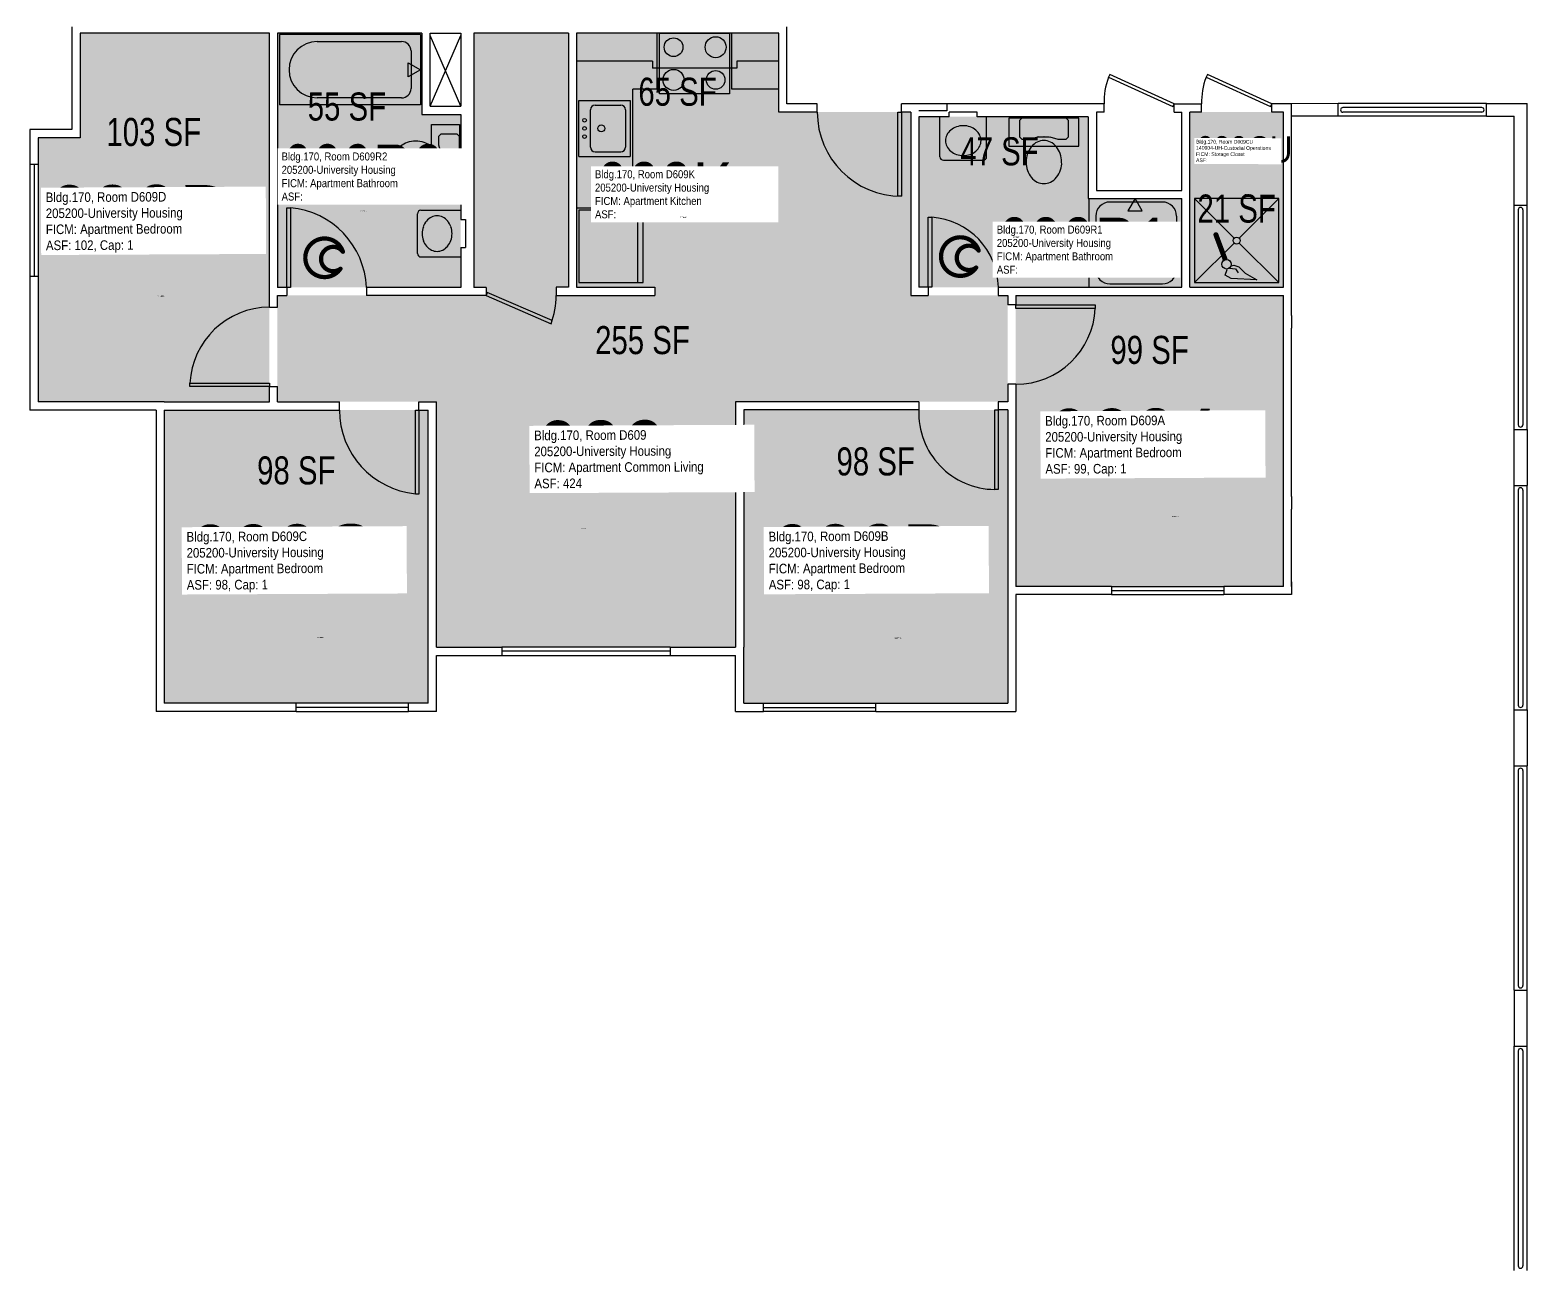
# Model space of a CAD drawing. Header units: inches. Extents: x -88 to 1916, y -52 to 2058.
# Drawn here: x 723 to 1364, y 1181 to 1711 of the extents above; entities that cross this region are included whole.
import ezdxf
from ezdxf.enums import TextEntityAlignment as Align

# ---------------------------------------------------------------- set-up
doc = ezdxf.new("R2010")
doc.units = ezdxf.units.IN
doc.header["$LTSCALE"] = 10
doc.header["$MEASUREMENT"] = 0
doc.layers.get('0').update_dxf_attribs({"linetype": 'CONTINUOUS'})
for name, color, linetype in [('A-DOOR', 2, 'CONTINUOUS'), ('A-FLOR', 3, 'CONTINUOUS'), ('A-GLAZ', 1, 'CONTINUOUS'), ('A-IDEN-ICON', 4, 'CONTINUOUS'), ('A-IDEN-RNUM', 7, 'CONTINUOUS'), ('A-IDEN-SNUM', 4, 'CONTINUOUS'), ('A-IDEN-VNUM', 4, 'CONTINUOUS'), ('A-WALL', 5, 'CONTINUOUS'), ('AREA-TEXT', 3, 'CONTINUOUS'), ('P-SANR-FIXT', 2, 'CONTINUOUS'), ('Rooms-Category-Color', 7, 'CONTINUOUS'), ('Rooms-College-Color', 7, 'CONTINUOUS'), ('Rooms-Department-Color', 7, 'CONTINUOUS'), ('Rooms-Division-Color', 7, 'CONTINUOUS'), ('Rooms-Information', 7, 'CONTINUOUS')]:
    doc.layers.add(name, color=color, linetype=linetype)
doc.styles.add('CP_AREA', font='arial.ttf', dxfattribs={"height": 15})
doc.styles.add('CP_ROOMSNUMBER', font='arial.ttf', dxfattribs={"height": 1})
doc.styles.add('CP_ROOMVNUMBER', font='arial.ttf', dxfattribs={"width": 0.85, "height": 0.075})

# ---------------------------------------------------------------- blocks, each defined once
blk = doc.blocks.new('CPCUST')
at = {"color": 0, "linetype": 'ByBlock'}
for p, q in [((0.0262, -0.0408), (0.0446, -0.0406)), ((0.0297, -0.0341), (0.0376, -0.0302)), ((0.0376, -0.0302), (0.0533, -0.0324)), ((0.0446, -0.0406), (0.0543, -0.0505)), ((0.0533, -0.0324), (0.0745, -0.0479)), ((0.0171, -0.0639), (0.02, -0.0466)), ((0.0358, -0.0705), (0.0171, -0.0639)), ((0.1117, -0.0625), (0.0358, -0.0705)), ((0.0745, -0.0479), (0.1117, -0.0625))]:
    blk.add_line(p, q, dxfattribs=at)
at = {"color": 0, "linetype": 'ByBlock', "const_width": 0.0075}
blk.add_lwpolyline([(-0.0332, 0.0481, 1), (-0.0268, 0.0519, 1)], format="xyb", close=True, dxfattribs=at)
at = {"color": 0, "linetype": 'ByBlock', "const_width": 0.015}
blk.add_lwpolyline([(-0.03, 0.05), (0.01, -0.0193)], dxfattribs=at)
at = {"color": 0, "linetype": 'ByBlock'}
blk.add_circle((0.0158, -0.0313), 0.0141, dxfattribs=at)
blk = doc.blocks.new('CPBATH')
at = {"color": 0, "linetype": 'ByBlock', "const_width": 0.0127}
for points in [[(0.0571, 0.0168, 0.861492), (-0.0551, 0, 1)], [(-0.0551, 0, 0.726902), (0.0487, -0.0337, 1)], [(0.0571, 0.0168, 0.729002), (-0.0084, -0.0042, 1)], [(-0.0084, -0.0042, 0.609468), (0.0487, -0.0337, 1)]]:
    blk.add_lwpolyline(points, format="xyb", dxfattribs=at)
at = {"color": 0, "linetype": 'ByBlock', "const_width": 0.00637}
for points in [[(0.0544, 0.0152, 1), (0.0599, 0.0184, 1)], [(0.0459, -0.0353, 1), (0.0515, -0.0321, 1)]]:
    blk.add_lwpolyline(points, format="xyb", close=True, dxfattribs=at)

msp = doc.modelspace()

# ---------------------------------------------------------------- hatches: boundary and pattern name
at = {"layer": 'Rooms-Category-Color', "true_color": 0x728ef3}
for points in [[(825.34, 1552.3), (726.34, 1552.3), (726.34, 1665.3), (744.34, 1665.3), (744.34, 1710.05), (825.34, 1710.05)], [(866.77, 1601.34), (828.77, 1601.34), (828.77, 1710.09), (890.52, 1710.09), (890.52, 1675.34), (907.27, 1675.34), (907.27, 1601.34)], [(1137.27, 1597.84), (1141.27, 1597.84), (1141.27, 1593.84), (1141.27, 1552.34), (1024.77, 1552.34), (1024.77, 1447.34), (896.77, 1447.34), (896.77, 1552.34), (828.77, 1552.34), (828.77, 1597.84), (832.77, 1597.84), (866.77, 1597.84), (918.02, 1597.84), (918.02, 1601.34), (912.77, 1601.34), (912.77, 1710.09), (953.27, 1710.09), (953.27, 1601.34), (948.02, 1601.34), (948.02, 1597.84), (990.26, 1597.84), (990.26, 1601.34), (1043.27, 1601.34), (1043.27, 1676.3), (1099.77, 1676.34), (1099.77, 1597.84)], [(1043.27, 1601.34), (956.77, 1601.34), (956.77, 1710.09), (1043.27, 1710.09)], [(1107.27, 1601.34), (1103.27, 1601.34), (1103.27, 1674.34), (1175.77, 1674.34), (1175.77, 1639.34), (1215.77, 1639.34), (1215.77, 1601.34), (1137.27, 1601.34)], [(1259.34, 1601.31), (1219.34, 1601.31), (1219.34, 1676.31), (1259.34, 1676.31)], [(1144.81, 1597.81), (1259.34, 1597.81), (1259.34, 1473.31), (1144.84, 1473.31)], [(780.34, 1423.3), (893.34, 1423.3), (893.34, 1548.8), (780.34, 1548.8)], [(1028.34, 1423.31), (1141.34, 1423.31), (1141.34, 1548.81), (1028.34, 1548.81)]]:
    msp.add_hatch(color=171, dxfattribs=at).paths.add_polyline_path(points)
at = {"layer": 'Rooms-College-Color', "true_color": 0xadadad}
for points in [[(825.34, 1552.3), (726.34, 1552.3), (726.34, 1665.3), (744.34, 1665.3), (744.34, 1710.05), (825.34, 1710.05)], [(866.77, 1601.34), (828.77, 1601.34), (828.77, 1710.09), (890.52, 1710.09), (890.52, 1675.34), (907.27, 1675.34), (907.27, 1601.34)], [(1137.27, 1597.84), (1141.27, 1597.84), (1141.27, 1593.84), (1141.27, 1552.34), (1024.77, 1552.34), (1024.77, 1447.34), (896.77, 1447.34), (896.77, 1552.34), (828.77, 1552.34), (828.77, 1597.84), (832.77, 1597.84), (866.77, 1597.84), (918.02, 1597.84), (918.02, 1601.34), (912.77, 1601.34), (912.77, 1710.09), (953.27, 1710.09), (953.27, 1601.34), (948.02, 1601.34), (948.02, 1597.84), (990.26, 1597.84), (990.26, 1601.34), (1043.27, 1601.34), (1043.27, 1676.3), (1099.77, 1676.34), (1099.77, 1597.84)], [(1043.27, 1601.34), (956.77, 1601.34), (956.77, 1710.09), (1043.27, 1710.09)], [(1107.27, 1601.34), (1103.27, 1601.34), (1103.27, 1674.34), (1175.77, 1674.34), (1175.77, 1639.34), (1215.77, 1639.34), (1215.77, 1601.34), (1137.27, 1601.34)], [(1259.34, 1601.31), (1219.34, 1601.31), (1219.34, 1676.31), (1259.34, 1676.31)], [(1144.81, 1597.81), (1259.34, 1597.81), (1259.34, 1473.31), (1144.84, 1473.31)], [(780.34, 1423.3), (893.34, 1423.3), (893.34, 1548.8), (780.34, 1548.8)], [(1028.34, 1423.31), (1141.34, 1423.31), (1141.34, 1548.81), (1028.34, 1548.81)]]:
    msp.add_hatch(color=253, dxfattribs=at).paths.add_polyline_path(points)
at = {"layer": 'Rooms-Department-Color', "true_color": 0x604aed}
for points in [[(825.34, 1552.3), (726.34, 1552.3), (726.34, 1665.3), (744.34, 1665.3), (744.34, 1710.05), (825.34, 1710.05)], [(866.77, 1601.34), (828.77, 1601.34), (828.77, 1710.09), (890.52, 1710.09), (890.52, 1675.34), (907.27, 1675.34), (907.27, 1601.34)], [(1137.27, 1597.84), (1141.27, 1597.84), (1141.27, 1593.84), (1141.27, 1552.34), (1024.77, 1552.34), (1024.77, 1447.34), (896.77, 1447.34), (896.77, 1552.34), (828.77, 1552.34), (828.77, 1597.84), (832.77, 1597.84), (866.77, 1597.84), (918.02, 1597.84), (918.02, 1601.34), (912.77, 1601.34), (912.77, 1710.09), (953.27, 1710.09), (953.27, 1601.34), (948.02, 1601.34), (948.02, 1597.84), (990.26, 1597.84), (990.26, 1601.34), (1043.27, 1601.34), (1043.27, 1676.3), (1099.77, 1676.34), (1099.77, 1597.84)], [(1043.27, 1601.34), (956.77, 1601.34), (956.77, 1710.09), (1043.27, 1710.09)], [(1107.27, 1601.34), (1103.27, 1601.34), (1103.27, 1674.34), (1175.77, 1674.34), (1175.77, 1639.34), (1215.77, 1639.34), (1215.77, 1601.34), (1137.27, 1601.34)], [(1259.34, 1601.31), (1219.34, 1601.31), (1219.34, 1676.31), (1259.34, 1676.31)], [(1144.81, 1597.81), (1259.34, 1597.81), (1259.34, 1473.31), (1144.84, 1473.31)], [(780.34, 1423.3), (893.34, 1423.3), (893.34, 1548.8), (780.34, 1548.8)], [(1028.34, 1423.31), (1141.34, 1423.31), (1141.34, 1548.81), (1028.34, 1548.81)]]:
    msp.add_hatch(color=173, dxfattribs=at).paths.add_polyline_path(points)
at = {"layer": 'Rooms-Division-Color', "true_color": 0x604aed}
for points in [[(825.34, 1552.3), (726.34, 1552.3), (726.34, 1665.3), (744.34, 1665.3), (744.34, 1710.05), (825.34, 1710.05)], [(866.77, 1601.34), (828.77, 1601.34), (828.77, 1710.09), (890.52, 1710.09), (890.52, 1675.34), (907.27, 1675.34), (907.27, 1601.34)], [(1137.27, 1597.84), (1141.27, 1597.84), (1141.27, 1593.84), (1141.27, 1552.34), (1024.77, 1552.34), (1024.77, 1447.34), (896.77, 1447.34), (896.77, 1552.34), (828.77, 1552.34), (828.77, 1597.84), (832.77, 1597.84), (866.77, 1597.84), (918.02, 1597.84), (918.02, 1601.34), (912.77, 1601.34), (912.77, 1710.09), (953.27, 1710.09), (953.27, 1601.34), (948.02, 1601.34), (948.02, 1597.84), (990.26, 1597.84), (990.26, 1601.34), (1043.27, 1601.34), (1043.27, 1676.3), (1099.77, 1676.34), (1099.77, 1597.84)], [(1043.27, 1601.34), (956.77, 1601.34), (956.77, 1710.09), (1043.27, 1710.09)], [(1107.27, 1601.34), (1103.27, 1601.34), (1103.27, 1674.34), (1175.77, 1674.34), (1175.77, 1639.34), (1215.77, 1639.34), (1215.77, 1601.34), (1137.27, 1601.34)], [(1259.34, 1601.31), (1219.34, 1601.31), (1219.34, 1676.31), (1259.34, 1676.31)], [(1144.81, 1597.81), (1259.34, 1597.81), (1259.34, 1473.31), (1144.84, 1473.31)], [(780.34, 1423.3), (893.34, 1423.3), (893.34, 1548.8), (780.34, 1548.8)], [(1028.34, 1423.31), (1141.34, 1423.31), (1141.34, 1548.81), (1028.34, 1548.81)]]:
    msp.add_hatch(color=173, dxfattribs=at).paths.add_polyline_path(points)

# ---------------------------------------------------------------- linework, layer by layer
at = {"layer": 'A-DOOR'}
for p, q in [((1185.06, 1692.34), (1184.53, 1691.19)), ((1212.59, 1679.81), (1185.06, 1692.34)), ((1226.81, 1692.34), (1226.28, 1691.19)), ((1254.34, 1679.81), (1226.81, 1692.34)), ((1184.53, 1691.19), (1212.07, 1678.66)), ((1226.28, 1691.19), (1253.82, 1678.66)), ((1212.07, 1678.66), (1212.59, 1679.81)), ((1253.82, 1678.66), (1254.34, 1679.81)), ((1094.34, 1640.31), (1094.34, 1676.31)), ((1094.34, 1676.31), (1095.84, 1676.31)), ((1095.84, 1676.31), (1095.84, 1640.31)), ((832.84, 1635.3), (834.34, 1635.3)), ((832.84, 1601.3), (832.84, 1635.3)), ((834.34, 1635.3), (834.34, 1601.3)), ((1095.84, 1640.31), (1094.34, 1640.31)), ((1107.34, 1631.31), (1108.84, 1631.31)), ((1107.34, 1601.31), (1107.34, 1631.31)), ((1108.84, 1631.31), (1108.84, 1601.31)), ((834.34, 1601.3), (832.84, 1601.3)), ((918.59, 1599.13), (918.09, 1597.8)), ((918.09, 1597.8), (945.88, 1585.75)), ((946.38, 1587.07), (918.59, 1599.13)), ((1108.84, 1601.31), (1107.34, 1601.31)), ((1144.81, 1593.81), (1178.81, 1593.81)), ((1144.81, 1592.31), (1144.81, 1593.81)), ((1178.81, 1592.31), (1144.81, 1592.31)), ((1178.81, 1593.81), (1178.81, 1592.31)), ((945.88, 1585.75), (946.38, 1587.07)), ((791.34, 1560.3), (825.34, 1560.3)), ((791.34, 1558.8), (791.34, 1560.3)), ((825.34, 1558.8), (791.34, 1558.8)), ((825.34, 1560.3), (825.34, 1558.8)), ((887.84, 1512.8), (887.84, 1548.8)), ((887.84, 1548.8), (889.34, 1548.8)), ((889.34, 1548.8), (889.34, 1512.8)), ((1135.83, 1514.81), (1135.84, 1548.81)), ((1135.84, 1548.81), (1137.34, 1548.81)), ((1137.34, 1548.81), (1137.33, 1514.81)), ((889.34, 1512.8), (887.84, 1512.8)), ((1137.33, 1514.81), (1135.83, 1514.81))]:
    msp.add_line(p, q, dxfattribs=at)
for centre, radius, start, end in [((1211.66, 1680.7), 29.09, 158.8518, 181.75315), ((1253.41, 1680.7), 29.09, 158.8518, 181.75315), ((1095.84, 1676.31), 36, 180.00104, 270.00104), ((831.33, 1599.89), 35.54, 2.27689, 85.14085), ((1106.75, 1600.78), 30.6, 0.98264, 86.08183), ((914.09, 1597.8), 34, 339.23266, 0.00104), ((825.45, 1558.65), 34.15, 90.1889, 177.22884), ((1144.79, 1593.86), 34.06, 270.07614, 357.38294), ((891.34, 1548.8), 36, 180.00104, 264.4218), ((1136.04, 1547.55), 32.74, 177.79087, 269.62687)]:
    msp.add_arc(centre, radius, start, end, dxfattribs=at)
at = {"layer": 'A-FLOR'}
for p, q in [((907.34, 1678.8), (894.09, 1709.05)), ((894.09, 1678.8), (907.34, 1709.05)), ((1344.24, 1678.26), (1284.86, 1678.24)), ((1344.24, 1676.26), (1284.86, 1676.24)), ((1359.89, 1634.51), (1359.89, 1542.51)), ((1361.89, 1634.51), (1361.89, 1542.51)), ((1359.9, 1514.51), (1359.9, 1422.51)), ((1361.9, 1514.51), (1361.9, 1422.51)), ((1359.9, 1394.51), (1359.9, 1302.51)), ((1361.9, 1394.51), (1361.9, 1302.51)), ((1359.9, 1274.51), (1359.9, 1182.51)), ((1361.9, 1274.51), (1361.9, 1182.51))]:
    msp.add_line(p, q, dxfattribs=at)
at = {"layer": 'A-FLOR', "extrusion": (-2.97364e-05, -1.25264e-08, 1)}
for centre, start, end in [((1284.86, 1677.24, -0.04), 90.02414, 270.02414), ((1344.24, 1677.26, -0.04), 270.02414, 90.02414)]:
    msp.add_arc(centre, 1, start, end, dxfattribs=at)
at = {"layer": 'A-FLOR'}
for centre, start, end in [((1360.89, 1634.51), 0.00104, 180.00104), ((1360.89, 1542.51), 180.00104, 0.00104), ((1360.9, 1514.51), 0.00104, 180.00104), ((1360.9, 1422.51), 180.00104, 0.00104), ((1360.9, 1394.51), 0.00104, 180.00104), ((1360.9, 1302.51), 180.00104, 0.00104), ((1360.9, 1274.51), 0.00104, 180.00104), ((1360.9, 1182.51), 180.00104, 0.00104)]:
    msp.add_arc(centre, 1, start, end, dxfattribs=at)
at = {"layer": 'A-GLAZ'}
for p, q in [((722.84, 1654.05), (722.84, 1606.05)), ((724.59, 1654.05), (724.59, 1606.05)), ((726.34, 1654.05), (726.34, 1606.05)), ((1185.84, 1473.31), (1233.84, 1473.31)), ((1185.84, 1471.56), (1233.84, 1471.56)), ((1185.84, 1469.81), (1233.84, 1469.81)), ((996.84, 1447.31), (924.84, 1447.31)), ((996.84, 1445.56), (924.84, 1445.56)), ((924.84, 1443.81), (996.84, 1443.81)), ((884.84, 1423.3), (836.84, 1423.3)), ((1036.84, 1423.31), (1084.84, 1423.31)), ((884.84, 1421.55), (836.84, 1421.55)), ((836.84, 1419.8), (884.84, 1419.8)), ((1036.84, 1421.56), (1084.84, 1421.56)), ((1084.84, 1419.81), (1036.84, 1419.81))]:
    msp.add_line(p, q, dxfattribs=at)
at = {"layer": 'A-WALL'}
for p, q in [((740.84, 1712.8), (740.84, 1668.8)), ((1046.84, 1679.81), (1046.84, 1712.81)), ((825.34, 1710.05), (744.34, 1710.05)), ((744.34, 1710.05), (744.34, 1665.3)), ((825.34, 1592.8), (825.34, 1710.05)), ((890.59, 1710.05), (828.84, 1710.05)), ((828.84, 1710.05), (828.84, 1601.3)), ((890.59, 1710.05), (890.59, 1675.3)), ((894.09, 1710.05), (907.34, 1710.05)), ((894.09, 1678.8), (894.09, 1710.05)), ((907.34, 1710.05), (907.34, 1678.8)), ((953.34, 1710.06), (912.84, 1710.05)), ((912.84, 1710.05), (912.84, 1601.3)), ((953.34, 1710.06), (953.34, 1601.31)), ((1043.34, 1710.06), (956.84, 1710.06)), ((956.84, 1710.06), (956.84, 1601.31)), ((1043.34, 1676.31), (1043.34, 1710.06)), ((1059.84, 1679.81), (1046.84, 1679.81)), ((1059.84, 1676.31), (1059.84, 1679.81)), ((1103.34, 1679.81), (1095.84, 1679.81)), ((1095.84, 1676.31), (1095.84, 1679.81)), ((1115.34, 1679.81), (1103.34, 1679.81)), ((1115.34, 1679.81), (1115.34, 1676.81)), ((1182.59, 1679.81), (1115.34, 1679.81)), ((1182.59, 1676.31), (1182.59, 1679.81)), ((1212.59, 1676.31), (1212.59, 1679.81)), ((1212.59, 1679.81), (1224.34, 1679.81)), ((1224.34, 1676.31), (1224.34, 1679.81)), ((1254.34, 1676.31), (1254.34, 1679.81)), ((1262.84, 1679.81), (1254.34, 1679.81)), ((1282.86, 1680.01), (1262.83, 1679.81)), ((1262.84, 1674.31), (1262.84, 1679.81)), ((1282.86, 1674.51), (1282.86, 1680.01)), ((1346.24, 1680.01), (1282.86, 1680.01)), ((1346.24, 1674.51), (1346.24, 1680.01)), ((1346.24, 1680.01), (1363.64, 1680.01)), ((1363.64, 1636.51), (1363.64, 1680.01)), ((890.59, 1675.3), (907.34, 1675.3)), ((894.09, 1678.8), (907.34, 1678.8)), ((907.34, 1675.3), (907.34, 1630.3)), ((1059.84, 1676.31), (1043.34, 1676.31)), ((1099.84, 1676.31), (1095.84, 1676.31)), ((1099.84, 1676.31), (1099.84, 1597.81)), ((1115.34, 1676.81), (1103.34, 1676.81)), ((1116.34, 1674.31), (1103.34, 1674.31)), ((1103.34, 1674.31), (1103.34, 1601.31)), ((1116.34, 1674.31), (1116.34, 1676.31)), ((1128.34, 1676.31), (1116.34, 1676.31)), ((1128.34, 1674.31), (1128.34, 1676.31)), ((1175.84, 1674.31), (1128.34, 1674.31)), ((1175.84, 1674.31), (1175.84, 1639.31)), ((1182.59, 1676.31), (1179.34, 1676.31)), ((1179.34, 1676.31), (1179.34, 1642.81)), ((1212.59, 1676.31), (1215.84, 1676.31)), ((1215.84, 1642.81), (1215.84, 1676.31)), ((1224.34, 1676.31), (1219.34, 1676.31)), ((1219.34, 1601.31), (1219.34, 1676.31)), ((1259.34, 1676.31), (1254.34, 1676.31)), ((1259.34, 1601.31), (1259.34, 1676.31)), ((1282.86, 1674.51), (1262.83, 1674.51)), ((1262.84, 1589.31), (1262.84, 1674.31)), ((1346.24, 1674.51), (1282.86, 1674.51)), ((1346.24, 1674.51), (1358.14, 1674.51)), ((1358.14, 1636.51), (1358.14, 1674.51)), ((740.84, 1668.8), (722.84, 1668.8)), ((722.84, 1668.8), (722.84, 1654.05)), ((744.34, 1665.3), (726.34, 1665.3)), ((726.34, 1665.3), (726.34, 1654.05)), ((722.84, 1654.05), (726.34, 1654.05)), ((1179.34, 1642.81), (1215.84, 1642.81)), ((1175.84, 1639.31), (1215.84, 1639.31)), ((1215.84, 1601.31), (1215.84, 1639.31)), ((1358.14, 1636.51), (1363.64, 1636.51)), ((1358.15, 1540.51), (1358.14, 1636.51)), ((1363.65, 1540.51), (1363.64, 1636.51)), ((907.34, 1630.3), (909.34, 1630.3)), ((909.34, 1630.3), (909.34, 1618.3)), ((907.34, 1618.3), (909.34, 1618.3)), ((907.34, 1618.3), (907.34, 1601.3)), ((722.84, 1606.05), (726.34, 1606.05)), ((722.84, 1606.05), (722.84, 1548.8)), ((726.34, 1606.05), (726.34, 1552.3)), ((832.84, 1601.3), (828.84, 1601.3)), ((828.84, 1592.8), (828.84, 1597.8)), ((828.84, 1597.8), (832.84, 1597.8)), ((832.84, 1601.3), (832.84, 1597.8)), ((832.84, 1601.3), (832.84, 1597.8)), ((866.84, 1601.3), (866.84, 1597.8)), ((907.34, 1601.3), (866.84, 1601.3)), ((918.09, 1597.8), (866.84, 1597.8)), ((918.09, 1601.3), (912.84, 1601.3)), ((918.09, 1601.3), (918.09, 1597.8)), ((953.34, 1601.31), (948.09, 1601.31)), ((948.09, 1601.31), (948.09, 1597.81)), ((948.09, 1597.81), (990.33, 1597.81)), ((956.84, 1601.31), (990.33, 1601.31)), ((990.33, 1601.31), (990.33, 1597.81)), ((1099.84, 1597.81), (1107.34, 1597.81)), ((1107.34, 1601.31), (1103.34, 1601.31)), ((1107.34, 1601.31), (1107.34, 1597.81)), ((1137.34, 1601.31), (1137.34, 1597.81)), ((1137.34, 1601.31), (1215.84, 1601.31)), ((1137.34, 1597.81), (1141.34, 1597.81)), ((1141.34, 1597.81), (1141.34, 1593.81)), ((1144.81, 1597.81), (1144.81, 1593.81)), ((1144.81, 1597.81), (1259.34, 1597.81)), ((1219.34, 1601.31), (1259.34, 1601.31)), ((1259.34, 1473.31), (1259.34, 1597.81)), ((825.34, 1592.8), (828.84, 1592.8)), ((1144.81, 1593.81), (1141.34, 1593.81)), ((1262.84, 1589.31), (1262.84, 1583.81)), ((1262.84, 1511.81), (1262.84, 1583.81)), ((825.34, 1558.8), (828.84, 1558.8)), ((825.34, 1552.3), (825.34, 1558.8)), ((828.84, 1552.3), (828.84, 1558.8)), ((1144.84, 1559.81), (1141.34, 1559.81)), ((1141.34, 1559.81), (1141.34, 1552.31)), ((1144.84, 1559.81), (1144.84, 1473.31)), ((780.34, 1552.3), (726.34, 1552.3)), ((780.34, 1552.3), (825.34, 1552.3)), ((828.84, 1552.3), (855.34, 1552.3)), ((855.34, 1548.8), (855.34, 1552.3)), ((889.34, 1548.8), (889.34, 1552.3)), ((889.34, 1552.3), (896.84, 1552.3)), ((896.84, 1447.3), (896.84, 1552.3)), ((1103.34, 1552.31), (1024.84, 1552.31)), ((1024.84, 1552.31), (1024.84, 1447.31)), ((1103.34, 1552.31), (1103.34, 1548.81)), ((1137.34, 1552.31), (1137.34, 1548.81)), ((1141.34, 1552.31), (1137.34, 1552.31)), ((776.84, 1548.8), (722.84, 1548.8)), ((776.84, 1548.8), (776.84, 1419.8)), ((780.34, 1548.8), (780.34, 1423.3)), ((780.34, 1548.8), (855.34, 1548.8)), ((889.34, 1548.8), (893.34, 1548.8)), ((893.34, 1446.3), (893.34, 1548.8)), ((1103.34, 1548.81), (1028.34, 1548.81)), ((1028.34, 1548.81), (1028.34, 1447.31)), ((1141.34, 1548.81), (1137.34, 1548.81)), ((1141.34, 1548.81), (1141.34, 1469.81)), ((1358.15, 1516.51), (1358.15, 1540.51)), ((1358.15, 1540.51), (1363.65, 1540.51)), ((1363.65, 1540.51), (1363.65, 1516.51)), ((1358.15, 1516.51), (1363.65, 1516.51)), ((1358.15, 1420.51), (1358.15, 1516.51)), ((1363.65, 1420.51), (1363.65, 1516.51)), ((1262.84, 1511.81), (1262.84, 1506.31)), ((1262.84, 1473.31), (1262.84, 1506.31)), ((1262.84, 1475.31), (1262.84, 1469.81)), ((1141.34, 1469.81), (1141.34, 1423.31)), ((1185.84, 1473.31), (1144.84, 1473.31)), ((1185.84, 1469.81), (1144.84, 1469.81)), ((1144.84, 1469.81), (1144.84, 1419.81)), ((1185.84, 1473.31), (1185.84, 1469.81)), ((1259.34, 1473.31), (1233.84, 1473.31)), ((1233.84, 1473.31), (1233.84, 1469.81)), ((1262.84, 1469.81), (1233.84, 1469.81)), ((893.34, 1423.3), (893.34, 1446.3)), ((896.84, 1447.3), (924.84, 1447.31)), ((896.84, 1443.8), (924.84, 1443.81)), ((896.84, 1419.8), (896.84, 1443.8)), ((924.84, 1447.31), (924.84, 1443.81)), ((996.84, 1447.31), (1024.84, 1447.31)), ((996.84, 1447.31), (996.84, 1443.81)), ((996.84, 1443.81), (1024.84, 1443.81)), ((1024.84, 1419.81), (1024.84, 1443.81)), ((1028.34, 1423.31), (1028.34, 1447.31)), ((836.84, 1423.3), (780.34, 1423.3)), ((836.84, 1419.8), (836.84, 1423.3)), ((893.34, 1423.3), (884.84, 1423.3)), ((884.84, 1419.8), (884.84, 1423.3)), ((1028.34, 1423.31), (1036.84, 1423.31)), ((1036.84, 1419.81), (1036.84, 1423.31)), ((1084.84, 1423.31), (1141.34, 1423.31)), ((1084.84, 1419.81), (1084.84, 1423.31)), ((836.84, 1419.8), (776.84, 1419.8)), ((896.84, 1419.8), (884.84, 1419.8)), ((1024.84, 1419.81), (1036.84, 1419.81)), ((1084.84, 1419.81), (1144.84, 1419.81)), ((1358.15, 1420.51), (1363.65, 1420.51)), ((1358.15, 1396.51), (1358.15, 1420.51)), ((1363.65, 1420.51), (1363.65, 1396.51)), ((1358.15, 1396.51), (1363.65, 1396.51)), ((1358.15, 1300.51), (1358.15, 1396.51)), ((1363.65, 1300.51), (1363.65, 1396.51)), ((1358.15, 1300.51), (1363.65, 1300.51)), ((1358.15, 1300.51), (1358.15, 1276.51)), ((1363.65, 1276.51), (1363.65, 1300.51)), ((1358.15, 1180.51), (1358.15, 1276.51)), ((1358.15, 1276.51), (1363.65, 1276.51)), ((1363.65, 1180.51), (1363.65, 1276.51))]:
    msp.add_line(p, q, dxfattribs=at)
at = {"layer": 'A-WALL', "extrusion": (-8.18915e-05, -0.000215689, 1)}
msp.add_line((1262.83, 1674.31), (1262.83, 1674.51), dxfattribs=at)
at = {"layer": 'P-SANR-FIXT'}
for p, q in [((889.96, 1709.43), (829.71, 1709.43)), ((829.71, 1709.43), (829.71, 1679.43)), ((845.78, 1706.48), (881.93, 1706.48)), ((889.96, 1709.43), (889.96, 1679.43)), ((991.34, 1686.06), (991.34, 1710.06)), ((992.34, 1684.06), (992.34, 1710.06)), ((992.34, 1710.06), (1022.34, 1710.06)), ((1022.34, 1710.06), (1022.34, 1684.06)), ((1023.34, 1686.06), (1023.34, 1710.06)), ((885.95, 1702.46), (885.95, 1686.4)), ((884.77, 1697.43), (889.96, 1694.43)), ((884.77, 1691.43), (884.77, 1697.43)), ((889.96, 1694.43), (884.77, 1691.43)), ((989.34, 1698.06), (956.84, 1698.06)), ((989.34, 1698.06), (989.34, 1695.06)), ((1025.34, 1695.06), (989.34, 1695.06)), ((1025.34, 1698.06), (1025.34, 1695.06)), ((1043.34, 1698.06), (1025.34, 1698.06)), ((991.34, 1686.06), (980.84, 1686.06)), ((980.84, 1635.31), (980.84, 1686.06)), ((1043.34, 1686.06), (1023.34, 1686.06)), ((889.96, 1679.43), (829.71, 1679.43)), ((881.93, 1682.38), (845.78, 1682.38)), ((957.74, 1681.31), (979.74, 1681.31)), ((957.74, 1657.31), (957.74, 1681.31)), ((964.74, 1679.31), (975.74, 1679.31)), ((979.74, 1681.31), (979.74, 1657.31)), ((1022.34, 1684.06), (992.34, 1684.06)), ((962.74, 1661.31), (962.74, 1677.31)), ((977.74, 1677.31), (977.74, 1661.31)), ((1112.34, 1657.18), (1112.34, 1674.31)), ((1132.34, 1657.18), (1132.34, 1674.31)), ((1141.84, 1673.68), (1141.84, 1661.68)), ((1171.84, 1673.68), (1141.84, 1673.68)), ((1147.34, 1673.68), (1146.34, 1672.68)), ((1146.34, 1672.68), (1146.34, 1665.68)), ((1166.34, 1673.68), (1147.34, 1673.68)), ((1167.22, 1672.81), (1166.34, 1673.68)), ((1171.84, 1661.68), (1171.84, 1673.68)), ((894.71, 1640.96), (894.71, 1670.96)), ((894.71, 1670.96), (906.71, 1670.96)), ((898.71, 1666.8), (897.84, 1665.93)), ((905.71, 1666.8), (898.71, 1666.8)), ((906.71, 1665.8), (905.71, 1666.8)), ((906.71, 1670.96), (906.71, 1640.96)), ((1167.34, 1665.86), (1167.34, 1672.51)), ((897.71, 1665.63), (897.71, 1662.3)), ((897.71, 1662.3), (898.71, 1658.8)), ((906.71, 1646.8), (906.71, 1665.8)), ((1141.84, 1661.68), (1171.84, 1661.68)), ((1146.34, 1665.68), (1147.22, 1664.81)), ((1147.51, 1664.68), (1150.84, 1664.68)), ((1150.84, 1664.68), (1154.28, 1665.67)), ((1154.4, 1665.68), (1159.28, 1665.68)), ((1159.39, 1665.67), (1162.84, 1664.68)), ((1162.84, 1664.68), (1166.34, 1664.68)), ((1166.34, 1664.68), (1167.22, 1665.56)), ((898.71, 1653.8), (897.73, 1650.36)), ((898.71, 1658.8), (898.71, 1653.8)), ((957.74, 1657.31), (979.74, 1657.31)), ((964.74, 1659.31), (975.74, 1659.31)), ((1113.84, 1655.68), (1130.84, 1655.68)), ((897.71, 1650.25), (897.71, 1646.8)), ((906.71, 1640.96), (894.71, 1640.96)), ((897.71, 1646.8), (898.59, 1645.93)), ((898.89, 1645.8), (905.54, 1645.8)), ((905.84, 1645.93), (906.71, 1646.8)), ((890.21, 1634.3), (907.34, 1634.3)), ((956.84, 1635.31), (980.84, 1635.31)), ((985.33, 1634.31), (957.83, 1634.31)), ((957.83, 1634.31), (957.83, 1603.31)), ((983.08, 1603.31), (983.08, 1634.31)), ((985.33, 1603.31), (985.33, 1634.31)), ((1176.21, 1601.31), (1176.21, 1639.31)), ((1207.59, 1637.81), (1185.09, 1637.81)), ((1195.84, 1639.31), (1192.84, 1634.11)), ((1192.84, 1634.11), (1198.84, 1634.11)), ((1198.84, 1634.11), (1195.84, 1639.31)), ((1221.34, 1639.31), (1221.34, 1603.31)), ((1257.34, 1639.31), (1221.34, 1639.31)), ((1238.28, 1622.37), (1221.34, 1639.31)), ((1240.4, 1622.37), (1257.34, 1639.31)), ((1257.34, 1603.31), (1257.34, 1639.31)), ((888.71, 1615.8), (888.71, 1632.8)), ((1179.09, 1631.81), (1179.09, 1608.81)), ((1213.59, 1631.81), (1213.59, 1608.81)), ((1221.34, 1603.31), (1238.28, 1620.25)), ((1257.34, 1603.31), (1240.4, 1620.25)), ((890.21, 1614.3), (907.34, 1614.3)), ((957.83, 1603.31), (985.33, 1603.31)), ((1185.09, 1602.81), (1207.59, 1602.81)), ((1221.34, 1603.31), (1257.34, 1603.31))]:
    msp.add_line(p, q, dxfattribs=at)
for centre, radius in [((998.34, 1704.06), 4), ((1016.34, 1704.06), 4.5), ((998.34, 1690.06), 4.5), ((1016.34, 1690.06), 4), ((960.24, 1672.81), 0.791), ((960.24, 1669.31), 0.791), ((960.24, 1665.81), 0.791), ((967.37, 1669.31), 1.5), ((1239.34, 1621.31), 1.5)]:
    msp.add_circle(centre, radius, dxfattribs=at)
for centre, radius, start, end in [((845.78, 1694.43), 12.05, 90.00104, 270.00104), ((881.93, 1702.46), 4.02, 0.00104, 90.00104), ((881.93, 1686.4), 4.02, 270.00104, 0.00104), ((964.74, 1677.31), 2, 90.00104, 180.00104), ((975.74, 1677.31), 2, 0.00104, 90.00104), ((1166.92, 1672.51), 0.418, 0.00104, 45.00104), ((1120.16, 1664.08), 5.42, 153.80945, 180.00104), ((1121.21, 1663.57), 6.59, 130.10194, 153.80945), ((1121.89, 1662.75), 7.65, 109.23039, 130.10194), ((1122.34, 1661.48), 9, 90.00104, 109.23039), ((1122.34, 1661.48), 9, 70.77168, 90.00104), ((1122.78, 1662.75), 7.65, 49.90013, 70.77168), ((1123.46, 1663.57), 6.59, 26.19262, 49.90013), ((1124.52, 1664.08), 5.42, 0.00104, 26.19262), ((886.43, 1655.59), 7.89, 129.4735, 153.29985), ((887.35, 1654.48), 9.33, 108.83642, 129.4735), ((887.95, 1652.73), 11.18, 90.00104, 108.83642), ((887.95, 1652.73), 11.18, 71.16565, 90.00104), ((888.54, 1654.48), 9.33, 50.52858, 71.16565), ((889.46, 1655.59), 7.89, 26.70223, 50.52858), ((898.13, 1665.63), 0.418, 135.00104, 180.00104), ((964.74, 1661.31), 2, 180.00104, 270.00104), ((975.74, 1661.31), 2, 270.00104, 0.00104), ((1120.16, 1664.08), 5.42, 180.00104, 206.19262), ((1121.21, 1664.6), 6.59, 206.19262, 229.90013), ((1123.46, 1664.6), 6.59, 310.10194, 333.80945), ((1124.52, 1664.08), 5.42, 333.80945, 0.00104), ((1147.51, 1665.1), 0.418, 225.00104, 270.00104), ((1158.66, 1655.52), 9.33, 140.52858, 161.16565), ((1157.55, 1656.43), 7.89, 116.70223, 140.52858), ((1156.84, 1657.85), 6.3, 90.00104, 116.70223), ((1154.4, 1665.27), 0.418, 90.00104, 105.94643), ((1156.78, 1665.27), 0.418, 74.05564, 90.00104), ((1156.84, 1657.85), 6.3, 63.29985, 90.00104), ((1156.13, 1656.43), 7.89, 39.4735, 63.29985), ((1155.01, 1655.52), 9.33, 18.83642, 39.4735), ((1166.92, 1665.86), 0.418, 315.00104, 0.00104), ((885.02, 1656.3), 6.3, 153.29985, 180.00104), ((885.02, 1656.3), 6.3, 180.00104, 206.70223), ((886.43, 1657.02), 7.89, 206.70223, 230.52858), ((889.46, 1657.02), 7.89, 309.4735, 333.29985), ((890.88, 1656.3), 6.3, 0.00104, 26.70223), ((890.88, 1656.3), 6.3, 333.29985, 0.00104), ((898.29, 1656.86), 0.418, 344.05564, 0.00104), ((1113.84, 1657.18), 1.5, 180.00104, 270.00104), ((1121.89, 1665.41), 7.65, 229.90013, 250.77168), ((1122.34, 1666.69), 9, 250.77168, 270.00104), ((1122.34, 1666.69), 9, 270.00104, 289.23039), ((1122.78, 1665.41), 7.65, 289.23039, 310.10194), ((1130.84, 1657.18), 1.5, 270.00104, 0.00104), ((1160.42, 1654.92), 11.18, 161.16565, 180.00104), ((1160.42, 1654.92), 11.18, 180.00104, 198.83642), ((1153.26, 1654.92), 11.18, 0.00104, 18.83642), ((1155.91, 1654.36), 8.55, 341.16565, 3.77647), ((887.93, 1658.84), 10.24, 230.52858, 251.16565), ((887.38, 1657.23), 8.55, 251.16565, 273.77647), ((887.95, 1659.88), 11.18, 270.00104, 288.83642), ((888.54, 1658.13), 9.33, 288.83642, 309.4735), ((1158.66, 1654.32), 9.33, 198.83642, 219.4735), ((1157.55, 1653.4), 7.89, 219.4735, 243.29985), ((1156.13, 1653.4), 7.89, 296.70223, 320.52858), ((1154.31, 1654.9), 10.24, 320.52858, 341.16565), ((898.89, 1646.22), 0.418, 225.00104, 270.00104), ((905.54, 1646.22), 0.418, 270.00104, 315.00104), ((1156.84, 1651.99), 6.3, 243.29985, 270.00104), ((1156.84, 1651.99), 6.3, 270.00104, 296.70223), ((890.21, 1632.8), 1.5, 90.00104, 180.00104), ((1185.09, 1631.81), 6, 90.00104, 180.00104), ((1207.59, 1631.81), 6, 0.00104, 90.00104), ((898.44, 1624.75), 7.65, 139.90013, 160.77168), ((897.63, 1625.43), 6.59, 116.19262, 139.90013), ((897.11, 1626.48), 5.42, 90.00104, 116.19262), ((897.11, 1626.48), 5.42, 63.80945, 90.00104), ((896.6, 1625.43), 6.59, 40.10194, 63.80945), ((895.78, 1624.75), 7.65, 19.23039, 40.10194), ((899.72, 1624.3), 9, 160.77168, 180.00104), ((899.72, 1624.3), 9, 180.00104, 199.23039), ((898.44, 1623.86), 7.65, 199.23039, 220.10194), ((895.78, 1623.86), 7.65, 319.90013, 340.77168), ((894.51, 1624.3), 9, 0.00104, 19.23039), ((894.51, 1624.3), 9, 340.77168, 0.00104), ((890.21, 1615.8), 1.5, 180.00104, 270.00104), ((897.63, 1623.18), 6.59, 220.10194, 243.80945), ((897.11, 1622.12), 5.42, 243.80945, 270.00104), ((897.11, 1622.12), 5.42, 270.00104, 296.19262), ((896.6, 1623.18), 6.59, 296.19262, 319.90013), ((1185.09, 1608.81), 6, 180.00104, 270.00104), ((1207.59, 1608.81), 6, 270.00104, 0.00104)]:
    msp.add_arc(centre, radius, start, end, dxfattribs=at)

# ---------------------------------------------------------------- block references
at = {"layer": 'A-IDEN-ICON'}
for name, p, xscale, yscale, zscale, rotation in [('CPBATH', (848.63, 1613.94), 144.0000000054818, 144.0000000054818, 144.0000000054818, 1.252884216708593), ('CPBATH', (1120.74, 1614.45), 144.0000000054818, 144.0000000054818, 144.0000000054818, 1.252884216708593), ('CPCUST', (1233.54, 1615.99), 144.0000000047988, 144.0000000047988, 144.0000000047988, 350.4938025657615)]:
    msp.add_blockref(name, p, dxfattribs=dict(at, xscale=xscale, yscale=yscale, zscale=zscale, rotation=rotation))

# ---------------------------------------------------------------- texts
at = {"layer": 'A-IDEN-RNUM', "style": 'CP_ROOMSNUMBER'}
for s, rotation, p in [('0609-CU', 359.81637, (1242.64, 1640.89)), ('0609-D0', 0.27608, (777.46, 1597.34)), ('0609-A0', 0.27218, (1211.81, 1503.09)), ('0609-00', 0.27608, (958.9, 1497.98)), ('0609-C0', 0.27218, (845.79, 1451.29)), ('0609-B0', 0.27608, (1092.86, 1450.97))]:
    msp.add_text(s, height=0.36, rotation=rotation, dxfattribs=at).set_placement(p)
for s, p in [('0609-R2', (864.17, 1633.8)), ('0609-K0', (1001.03, 1631.12)), ('0609-R1', (1143.6, 1622.58))]:
    msp.add_text(s, height=0.36, dxfattribs=at).set_placement(p)
at = {"layer": 'A-IDEN-SNUM', "style": 'CP_ROOMSNUMBER'}
for s, rotation, p in [('1700D609CU', 359.81637, (1242.64, 1640.89)), ('1700D609D0', 0.27608, (777.46, 1597.34)), ('1700D609A0', 0.27218, (1211.81, 1503.09)), ('1700D60900', 0.27608, (958.9, 1497.98)), ('1700D609C0', 0.27218, (845.79, 1451.29)), ('1700D609B0', 0.27608, (1092.86, 1450.97))]:
    msp.add_text(s, height=0.36, rotation=rotation, dxfattribs=at).set_placement(p)
for s, p in [('1700D609R2', (864.17, 1633.8)), ('1700D609K0', (1001.03, 1631.12)), ('1700D609R1', (1143.6, 1622.58))]:
    msp.add_text(s, height=0.36, dxfattribs=at).set_placement(p)
at = {"layer": 'A-IDEN-VNUM', "style": 'CP_ROOMVNUMBER', "width": 0.85}
for s, height, rotation, p in [('609CU', 11.143, 359.81637, (1221.97, 1654.87)), ('609D', 28.8, 0.27218, (729.7, 1615.96)), ('609', 28.8, 0.27218, (938.77, 1515.23)), ('609A', 28.8, 0.27622, (1157.5, 1520.27)), ('609C', 28.8, 0.27218, (789.98, 1470.67)), ('609B', 28.8, 0.27218, (1039.11, 1470.76))]:
    msp.add_text(s, height=height, rotation=rotation, dxfattribs=at).set_placement(p)
at = {"layer": 'A-IDEN-VNUM', "style": 'CP_ROOMVNUMBER'}
for s, width, p in [('609R2', 0.7, (830.56, 1638.4)), ('609K', 0.75, (964.7, 1630.79)), ('609R1', 0.75, (1136.69, 1607.1))]:
    msp.add_text(s, height=24, dxfattribs=dict(at, width=width)).set_placement(p)
at = {"layer": 'AREA-TEXT', "style": 'CP_AREA', "width": 0.75}
for s, p in [('65 SF', (1000.02, 1685.02)), ('55 SF', (858.51, 1678.68)), ('103 SF', (775.84, 1667.79)), ('47 SF', (1137.84, 1659.52)), ('21 SF', (1239.34, 1635.02)), ('255 SF', (985.02, 1578.72)), ('99 SF', (1202.08, 1574.54)), ('98 SF', (1084.84, 1526.81)), ('98 SF', (836.84, 1522.96))]:
    msp.add_text(s, height=12, dxfattribs=at).set_placement(p, align=Align.MIDDLE_CENTER)

# ---------------------------------------------------------------- next in the draw order: texts
at = {"layer": 'Rooms-Information', "char_height": 3.4286, "width": 76.8, "attachment_point": 7, "style": 'CP_ROOMVNUMBER', "bg_fill": 3, "box_fill_scale": 1.5, "bg_fill_color": 256, "bg_fill_true_color": 13158600, "bg_fill_transparency": 0}
for s, insert in [('Bldg.170, Room D609R2^M^J205200-University Housing^M^JFICM: Apartment Bathroom^M^JASF: ', (830.56, 1638.4)), ('Bldg.170, Room D609K^M^J205200-University Housing^M^JFICM: Apartment Kitchen^M^JASF: ', (964.7, 1630.79)), ('Bldg.170, Room D609R1^M^J205200-University Housing^M^JFICM: Apartment Bathroom^M^JASF: ', (1136.69, 1607.1))]:
    msp.add_mtext(s, dxfattribs=dict(at, insert=insert))
at = {"layer": 'Rooms-Information', "attachment_point": 7, "style": 'CP_ROOMVNUMBER', "bg_fill": 3, "box_fill_scale": 1.5, "bg_fill_color": 256, "bg_fill_true_color": 13158600, "bg_fill_transparency": 0}
for s, insert, char_height, width, rotation in [('Bldg.170, Room D609CU^M^J140904-UH-Custodial Operations^M^JFICM: Storage Closet^M^JASF: ', (1221.97, 1654.87), 1.5919, 35.6584, 359.81637), ('Bldg.170, Room D609D^M^J205200-University Housing^M^JFICM: Apartment Bedroom^M^JASF: 102, Cap: 1', (729.7, 1615.96), 4.1143, 92.16, 0.27218), ('Bldg.170, Room D609A^M^J205200-University Housing^M^JFICM: Apartment Bedroom^M^JASF: 99, Cap: 1', (1157.5, 1520.27), 4.1143, 92.16, 0.27622), ('Bldg.170, Room D609^M^J205200-University Housing^M^JFICM: Apartment Common Living^M^JASF: 424', (938.77, 1515.23), 4.1143, 92.16, 0.27218), ('Bldg.170, Room D609C^M^J205200-University Housing^M^JFICM: Apartment Bedroom^M^JASF: 98, Cap: 1', (789.98, 1470.67), 4.1143, 92.16, 0.27218), ('Bldg.170, Room D609B^M^J205200-University Housing^M^JFICM: Apartment Bedroom^M^JASF: 98, Cap: 1', (1039.11, 1470.76), 4.1143, 92.16, 0.27218)]:
    msp.add_mtext(s, dxfattribs=dict(at, insert=insert, char_height=char_height, width=width, rotation=rotation))

doc.saveas('drawing.dxf')
